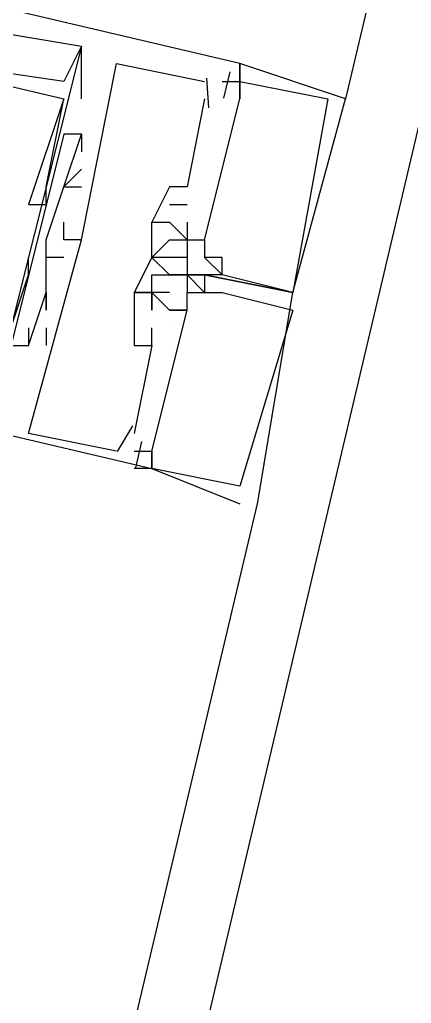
# Model space of a CAD drawing. Header units: feet. Extents: x -84 to 198, y -22 to 181.
# Drawn here: x 133.14 to 133.436, y 97.706 to 98.451 of the extents above; entities that cross this region are included whole.
import ezdxf

# ---------------------------------------------------------------- set-up
doc = ezdxf.new("R2010")
doc.units = ezdxf.units.FT
doc.layers.add('A-LINEA', color=7, linetype='CONTINUOUS')

msp = doc.modelspace()

# ---------------------------------------------------------------- linework, layer by layer
at = {"layer": 'A-LINEA'}
for p, q in [((135.1333, 105.7644), (133.3867, 98.3911)), ((133.1867, 98.3911), (133.1867, 98.4311)), ((133.1867, 98.4311), (133.1867, 98.4311)), ((133.1867, 98.4311), (133.1867, 98.4311)), ((133.1867, 98.3911), (133.1867, 98.4311)), ((133.1867, 98.4311), (133.1867, 98.4311)), ((133.1867, 98.4311), (133.1867, 98.4311)), ((133.1867, 98.3911), (133.1867, 98.4311)), ((133.1867, 98.4311), (133.1867, 98.4311)), ((133.1867, 98.4311), (133.1867, 98.4311)), ((133.2133, 98.4178), (133.2133, 98.4178)), ((133.2133, 98.4178), (133.2133, 98.4178)), ((133.2133, 98.4178), (133.2133, 98.4178)), ((133.3067, 98.4178), (133.3067, 98.4178)), ((133.3067, 98.4178), (133.3067, 98.4178)), ((133.3067, 98.4178), (133.3067, 98.4178)), ((133.3067, 98.4178), (133.3067, 98.4178)), ((133.3067, 98.4178), (133.3067, 98.4178)), ((133.3067, 98.4178), (133.3067, 98.4178)), ((133.2813, 98.4069), (133.2829, 98.3843)), ((133.2813, 98.4069), (133.2829, 98.3843)), ((133.2813, 98.4069), (133.2829, 98.3843)), ((133.299, 98.4117), (133.2943, 98.3917)), ((133.299, 98.4117), (133.2943, 98.3917)), ((133.299, 98.4117), (133.2943, 98.3917)), ((133.1733, 98.4044), (133.1733, 98.4044)), ((133.1733, 98.4044), (133.1733, 98.4044)), ((133.1733, 98.4044), (133.1733, 98.4044)), ((133.28, 98.4044), (133.28, 98.4044)), ((133.28, 98.4044), (133.28, 98.4044)), ((133.28, 98.4044), (133.28, 98.4044)), ((133.2933, 98.4044), (133.2933, 98.4044)), ((133.2933, 98.4044), (133.2933, 98.4044)), ((133.2933, 98.4044), (133.2933, 98.4044)), ((133.3067, 98.4044), (133.3067, 98.4044)), ((133.3067, 98.4044), (133.3067, 98.4044)), ((133.3067, 98.4044), (133.3067, 98.4044)), ((133.3067, 98.4044), (133.3067, 98.4044)), ((133.3067, 98.4044), (133.3067, 98.4044)), ((133.3067, 98.4044), (133.3067, 98.4044)), ((133.1733, 98.3911), (133.1733, 98.3911)), ((133.1733, 98.3911), (133.1733, 98.3911)), ((133.1733, 98.3911), (133.1733, 98.3911)), ((133.1733, 98.3911), (133.1733, 98.3911)), ((133.1733, 98.3911), (133.1733, 98.3911)), ((133.1733, 98.3911), (133.1733, 98.3911)), ((133.1867, 98.3911), (133.1867, 98.3911)), ((133.1867, 98.3911), (133.1867, 98.3911)), ((133.1867, 98.3911), (133.1867, 98.3911)), ((133.28, 98.3911), (133.2667, 98.3244)), ((133.28, 98.3911), (133.2667, 98.3244)), ((133.28, 98.3911), (133.2667, 98.3244)), ((133.28, 98.3911), (133.28, 98.3911)), ((133.28, 98.3911), (133.28, 98.3911)), ((133.28, 98.3911), (133.28, 98.3911)), ((133.2933, 98.3911), (133.2933, 98.3911)), ((133.2933, 98.3911), (133.2933, 98.3911)), ((133.2933, 98.3911), (133.2933, 98.3911)), ((133.2933, 98.3911), (133.2933, 98.3911)), ((133.2933, 98.3911), (133.2933, 98.3911)), ((133.2933, 98.3911), (133.2933, 98.3911)), ((133.3067, 98.3911), (133.3067, 98.3911)), ((133.3067, 98.3911), (133.3067, 98.3911)), ((133.3067, 98.3911), (133.3067, 98.3911)), ((133.3067, 98.3911), (133.3067, 98.3911)), ((133.3067, 98.3911), (133.3067, 98.3911)), ((133.3067, 98.3911), (133.3067, 98.3911)), ((133.3733, 98.3911), (133.3733, 98.3911)), ((133.3733, 98.3911), (133.3733, 98.3911)), ((133.3733, 98.3911), (133.3733, 98.3911)), ((133.3867, 98.3911), (133.3867, 98.3911)), ((133.3867, 98.3911), (133.3867, 98.3911)), ((133.3867, 98.3911), (133.3867, 98.3911)), ((133.1733, 98.3644), (133.1733, 98.3644)), ((133.1733, 98.3644), (133.1733, 98.3644)), ((133.1733, 98.3644), (133.1733, 98.3644)), ((133.1867, 98.3644), (133.1867, 98.3644)), ((133.1867, 98.3644), (133.1867, 98.3644)), ((133.1867, 98.3644), (133.1867, 98.3644)), ((133.1867, 98.3644), (133.1867, 98.3644)), ((133.1867, 98.3644), (133.1867, 98.3644)), ((133.1867, 98.3644), (133.1867, 98.3644)), ((133.1867, 98.3511), (133.1867, 98.3511)), ((133.1867, 98.3511), (133.1867, 98.3511)), ((133.1867, 98.3511), (133.1867, 98.3511)), ((133.1867, 98.3378), (133.1867, 98.3378)), ((133.1867, 98.3378), (133.1867, 98.3378)), ((133.1867, 98.3378), (133.1867, 98.3378)), ((133.16, 98.3244), (133.16, 98.3244)), ((133.16, 98.3244), (133.16, 98.3244)), ((133.16, 98.3244), (133.16, 98.3244)), ((133.1733, 98.3244), (133.1733, 98.3244)), ((133.1733, 98.3244), (133.1733, 98.3244)), ((133.1733, 98.3244), (133.1733, 98.3244)), ((133.1733, 98.3244), (133.1733, 98.3244)), ((133.1733, 98.3244), (133.1733, 98.3244)), ((133.1733, 98.3244), (133.1733, 98.3244)), ((133.1867, 98.3244), (133.1867, 98.3244)), ((133.1867, 98.3244), (133.1867, 98.3244)), ((133.1867, 98.3244), (133.1867, 98.3244)), ((133.2533, 98.3244), (133.2533, 98.3244)), ((133.2533, 98.3244), (133.2533, 98.3244)), ((133.2533, 98.3244), (133.2533, 98.3244)), ((133.2667, 98.3244), (133.2667, 98.3244)), ((133.2667, 98.3244), (133.2667, 98.3244)), ((133.2667, 98.3244), (133.2667, 98.3244)), ((133.1467, 98.3111), (133.1467, 98.3111)), ((133.1467, 98.3111), (133.1467, 98.3111)), ((133.1467, 98.3111), (133.1467, 98.3111)), ((133.16, 98.3111), (133.16, 98.3111)), ((133.16, 98.3111), (133.16, 98.3111)), ((133.16, 98.3111), (133.16, 98.3111)), ((133.2533, 98.3111), (133.2667, 98.3111)), ((133.2533, 98.3111), (133.2533, 98.3111)), ((133.2533, 98.3111), (133.2667, 98.3111)), ((133.2533, 98.3111), (133.2533, 98.3111)), ((133.2533, 98.3111), (133.2667, 98.3111)), ((133.2533, 98.3111), (133.2533, 98.3111)), ((133.2667, 98.3111), (133.2667, 98.3111)), ((133.2667, 98.3111), (133.2667, 98.3111)), ((133.2667, 98.3111), (133.2667, 98.3111)), ((133.1733, 98.2978), (133.1733, 98.2978)), ((133.1733, 98.2978), (133.1733, 98.2978)), ((133.1733, 98.2978), (133.1733, 98.2978)), ((133.24, 98.2978), (133.24, 98.2978)), ((133.24, 98.2978), (133.24, 98.2978)), ((133.24, 98.2978), (133.24, 98.2978)), ((133.24, 98.2978), (133.24, 98.2978)), ((133.24, 98.2978), (133.24, 98.2978)), ((133.24, 98.2978), (133.24, 98.2978)), ((133.2533, 98.2978), (133.2533, 98.2978)), ((133.2533, 98.2978), (133.2533, 98.2978)), ((133.2533, 98.2978), (133.2533, 98.2978)), ((133.2533, 98.2978), (133.2533, 98.2978)), ((133.2533, 98.2978), (133.2533, 98.2978)), ((133.2533, 98.2978), (133.2533, 98.2978)), ((133.2667, 98.2978), (133.2667, 98.2978)), ((133.2667, 98.2978), (133.2667, 98.2978)), ((133.2667, 98.2978), (133.2667, 98.2978)), ((133.16, 98.2844), (133.16, 98.2844)), ((133.16, 98.2844), (133.16, 98.2844)), ((133.16, 98.2844), (133.16, 98.2844)), ((133.16, 98.2844), (133.16, 98.2844)), ((133.16, 98.2844), (133.16, 98.2844)), ((133.16, 98.2844), (133.16, 98.2844)), ((133.1733, 98.2844), (133.1733, 98.2844)), ((133.1733, 98.2844), (133.1733, 98.2844)), ((133.1733, 98.2844), (133.1733, 98.2844)), ((133.1733, 98.2844), (133.1733, 98.2844)), ((133.1733, 98.2844), (133.1733, 98.2844)), ((133.1733, 98.2844), (133.1733, 98.2844)), ((133.1867, 98.2844), (133.1867, 98.2844)), ((133.1867, 98.2844), (133.1867, 98.2844)), ((133.1867, 98.2844), (133.1867, 98.2844)), ((133.1867, 98.2844), (133.1867, 98.2844)), ((133.1867, 98.2844), (133.1867, 98.2844)), ((133.1867, 98.2844), (133.1867, 98.2844)), ((133.2533, 98.2844), (133.2533, 98.2844)), ((133.2533, 98.2844), (133.2533, 98.2844)), ((133.2533, 98.2844), (133.2533, 98.2844)), ((133.2667, 98.2844), (133.2667, 98.2844)), ((133.2667, 98.2844), (133.2667, 98.2844)), ((133.2667, 98.2844), (133.2667, 98.2844)), ((133.2667, 98.2844), (133.2667, 98.2844)), ((133.2667, 98.2844), (133.2667, 98.2844)), ((133.2667, 98.2844), (133.2667, 98.2844)), ((133.2667, 98.2844), (133.2667, 98.2844)), ((133.2667, 98.2844), (133.2667, 98.2844)), ((133.2667, 98.2844), (133.2667, 98.2844)), ((133.28, 98.2844), (133.28, 98.2844)), ((133.28, 98.2844), (133.28, 98.2844)), ((133.28, 98.2844), (133.28, 98.2844)), ((133.28, 98.2844), (133.28, 98.2844)), ((133.28, 98.2844), (133.28, 98.2844)), ((133.28, 98.2844), (133.28, 98.2844)), ((133.1467, 98.2711), (133.1467, 98.2711)), ((133.1467, 98.2711), (133.1467, 98.2711)), ((133.1467, 98.2711), (133.1467, 98.2711)), ((133.1467, 98.2711), (133.1467, 98.2711)), ((133.1467, 98.2711), (133.1467, 98.2711)), ((133.1467, 98.2711), (133.1467, 98.2711)), ((133.1733, 98.2711), (133.16, 98.2711)), ((133.16, 98.2711), (133.16, 98.2711)), ((133.1733, 98.2711), (133.16, 98.2711)), ((133.16, 98.2711), (133.16, 98.2711)), ((133.1733, 98.2711), (133.16, 98.2711)), ((133.16, 98.2711), (133.16, 98.2711)), ((133.1733, 98.2711), (133.1733, 98.2711)), ((133.1733, 98.2711), (133.1733, 98.2711)), ((133.1733, 98.2711), (133.1733, 98.2711)), ((133.24, 98.2711), (133.24, 98.2711)), ((133.24, 98.2711), (133.24, 98.2711)), ((133.24, 98.2711), (133.24, 98.2711)), ((133.24, 98.2711), (133.24, 98.2711)), ((133.24, 98.2711), (133.24, 98.2711)), ((133.24, 98.2711), (133.24, 98.2711)), ((133.24, 98.2711), (133.24, 98.2711)), ((133.24, 98.2711), (133.24, 98.2711)), ((133.24, 98.2711), (133.24, 98.2711)), ((133.24, 98.2711), (133.24, 98.2711)), ((133.24, 98.2711), (133.24, 98.2711)), ((133.24, 98.2711), (133.24, 98.2711)), ((133.2533, 98.2711), (133.2533, 98.2711)), ((133.2533, 98.2711), (133.2533, 98.2711)), ((133.2533, 98.2711), (133.2533, 98.2711)), ((133.2667, 98.2711), (133.2667, 98.2578)), ((133.2667, 98.2711), (133.2667, 98.2711)), ((133.2667, 98.2711), (133.2667, 98.2711)), ((133.2667, 98.2711), (133.2667, 98.2578)), ((133.2667, 98.2711), (133.2667, 98.2711)), ((133.2667, 98.2711), (133.2667, 98.2711)), ((133.2667, 98.2711), (133.2667, 98.2578)), ((133.2667, 98.2711), (133.2667, 98.2711)), ((133.2667, 98.2711), (133.2667, 98.2711)), ((133.28, 98.2711), (133.28, 98.2711)), ((133.28, 98.2711), (133.28, 98.2711)), ((133.28, 98.2711), (133.28, 98.2711)), ((133.28, 98.2711), (133.28, 98.2711)), ((133.28, 98.2711), (133.28, 98.2711)), ((133.28, 98.2711), (133.28, 98.2711)), ((133.2933, 98.2711), (133.2933, 98.2711)), ((133.2933, 98.2711), (133.2933, 98.2711)), ((133.2933, 98.2711), (133.2933, 98.2711)), ((133.1467, 98.2578), (133.1467, 98.2578)), ((133.1467, 98.2578), (133.1467, 98.2578)), ((133.1467, 98.2578), (133.1467, 98.2578)), ((133.1467, 98.2578), (133.1467, 98.2578)), ((133.1467, 98.2578), (133.1467, 98.2578)), ((133.1467, 98.2578), (133.1467, 98.2578)), ((133.24, 98.2578), (133.24, 98.2578)), ((133.24, 98.2578), (133.24, 98.2578)), ((133.24, 98.2578), (133.24, 98.2578)), ((133.24, 98.2578), (133.24, 98.2578)), ((133.24, 98.2578), (133.24, 98.2578)), ((133.24, 98.2578), (133.24, 98.2578)), ((133.2533, 98.2578), (133.2533, 98.2578)), ((133.2533, 98.2578), (133.2533, 98.2578)), ((133.2533, 98.2578), (133.2533, 98.2578)), ((133.2533, 98.2578), (133.2533, 98.2578)), ((133.2533, 98.2578), (133.2533, 98.2578)), ((133.2533, 98.2578), (133.2533, 98.2578)), ((133.2533, 98.2578), (133.2533, 98.2578)), ((133.2533, 98.2578), (133.2533, 98.2578)), ((133.2533, 98.2578), (133.2533, 98.2578)), ((133.2667, 98.2578), (133.2667, 98.2578)), ((133.2667, 98.2578), (133.2667, 98.2578)), ((133.2667, 98.2578), (133.2667, 98.2578)), ((133.2667, 98.2578), (133.2667, 98.2578)), ((133.2667, 98.2578), (133.2667, 98.2578)), ((133.2667, 98.2578), (133.2667, 98.2578)), ((133.2667, 98.2578), (133.2667, 98.2578)), ((133.2667, 98.2578), (133.2667, 98.2578)), ((133.2667, 98.2578), (133.2667, 98.2578)), ((133.2667, 98.2578), (133.2667, 98.2578)), ((133.2667, 98.2578), (133.2667, 98.2578)), ((133.2667, 98.2578), (133.2667, 98.2578)), ((133.2667, 98.2578), (133.2667, 98.2578)), ((133.2667, 98.2578), (133.2667, 98.2578)), ((133.2667, 98.2578), (133.2667, 98.2578)), ((133.2667, 98.2578), (133.2667, 98.2578)), ((133.2667, 98.2578), (133.2667, 98.2578)), ((133.2667, 98.2578), (133.2667, 98.2578)), ((133.2667, 98.2578), (133.2667, 98.2578)), ((133.2667, 98.2578), (133.2667, 98.2578)), ((133.2667, 98.2578), (133.2667, 98.2578)), ((133.2667, 98.2578), (133.2667, 98.2578)), ((133.2667, 98.2578), (133.2667, 98.2578)), ((133.2667, 98.2578), (133.2667, 98.2578)), ((133.28, 98.2578), (133.28, 98.2578)), ((133.28, 98.2578), (133.28, 98.2578)), ((133.28, 98.2578), (133.28, 98.2578)), ((133.28, 98.2578), (133.28, 98.2578)), ((133.28, 98.2578), (133.28, 98.2578)), ((133.28, 98.2578), (133.28, 98.2578)), ((133.28, 98.2578), (133.28, 98.2578)), ((133.28, 98.2578), (133.28, 98.2578)), ((133.28, 98.2578), (133.28, 98.2578)), ((133.28, 98.2578), (133.28, 98.2578)), ((133.28, 98.2578), (133.28, 98.2578)), ((133.28, 98.2578), (133.28, 98.2578)), ((133.28, 98.2578), (133.28, 98.2578)), ((133.28, 98.2578), (133.28, 98.2578)), ((133.28, 98.2578), (133.28, 98.2578)), ((133.28, 98.2578), (133.28, 98.2578)), ((133.28, 98.2578), (133.28, 98.2578)), ((133.28, 98.2578), (133.28, 98.2578)), ((133.2933, 98.2578), (133.2933, 98.2578)), ((133.2933, 98.2578), (133.2933, 98.2578)), ((133.2933, 98.2578), (133.2933, 98.2578)), ((133.2933, 98.2578), (133.2933, 98.2578)), ((133.2933, 98.2578), (133.2933, 98.2578)), ((133.2933, 98.2578), (133.2933, 98.2578)), ((133.36, 98.2578), (133.36, 98.2578)), ((133.36, 98.2578), (133.36, 98.2578)), ((133.16, 98.2444), (133.16, 98.2444)), ((133.16, 98.2444), (133.16, 98.2444)), ((133.16, 98.2444), (133.16, 98.2444)), ((133.16, 98.2444), (133.16, 98.2444)), ((133.16, 98.2444), (133.16, 98.2444)), ((133.16, 98.2444), (133.16, 98.2444)), ((133.2267, 98.2444), (133.2267, 98.2444)), ((133.2267, 98.2444), (133.2267, 98.2444)), ((133.2267, 98.2444), (133.2267, 98.2444)), ((133.2267, 98.2444), (133.2267, 98.2444)), ((133.2267, 98.2444), (133.2267, 98.2444)), ((133.2267, 98.2444), (133.2267, 98.2444)), ((133.2267, 98.2444), (133.2267, 98.2444)), ((133.2267, 98.2444), (133.2267, 98.2444)), ((133.2267, 98.2444), (133.2267, 98.2444)), ((133.24, 98.2444), (133.24, 98.2444)), ((133.24, 98.2444), (133.24, 98.2444)), ((133.24, 98.2444), (133.24, 98.2444)), ((133.24, 98.2444), (133.24, 98.2444)), ((133.24, 98.2444), (133.24, 98.2444)), ((133.24, 98.2444), (133.24, 98.2444)), ((133.24, 98.2444), (133.24, 98.2444)), ((133.24, 98.2444), (133.24, 98.2444)), ((133.24, 98.2444), (133.24, 98.2444)), ((133.24, 98.2444), (133.24, 98.2444)), ((133.24, 98.2444), (133.24, 98.2444)), ((133.24, 98.2444), (133.24, 98.2444)), ((133.24, 98.2444), (133.24, 98.2444)), ((133.24, 98.2444), (133.24, 98.2444)), ((133.24, 98.2444), (133.24, 98.2444)), ((133.24, 98.2444), (133.24, 98.2444)), ((133.24, 98.2444), (133.24, 98.2444)), ((133.24, 98.2444), (133.24, 98.2444)), ((133.24, 98.2444), (133.24, 98.2444)), ((133.24, 98.2444), (133.24, 98.2444)), ((133.24, 98.2444), (133.24, 98.2444)), ((133.2533, 98.2444), (133.2533, 98.2444)), ((133.2533, 98.2444), (133.2533, 98.2444)), ((133.2533, 98.2444), (133.2533, 98.2444)), ((133.2533, 98.2444), (133.2533, 98.2444)), ((133.2533, 98.2444), (133.2533, 98.2444)), ((133.2533, 98.2444), (133.2533, 98.2444)), ((133.2667, 98.2444), (133.2667, 98.2444)), ((133.2667, 98.2444), (133.2667, 98.2444)), ((133.2667, 98.2444), (133.2667, 98.2444)), ((133.2667, 98.2444), (133.2667, 98.2444)), ((133.2667, 98.2444), (133.2667, 98.2444)), ((133.2667, 98.2444), (133.2667, 98.2444)), ((133.28, 98.2444), (133.28, 98.2444)), ((133.28, 98.2444), (133.28, 98.2444)), ((133.28, 98.2444), (133.28, 98.2444)), ((133.28, 98.2444), (133.28, 98.2444)), ((133.28, 98.2444), (133.28, 98.2444)), ((133.28, 98.2444), (133.28, 98.2444)), ((133.2933, 98.2444), (133.2933, 98.2444)), ((133.2933, 98.2444), (133.2933, 98.2444)), ((133.2933, 98.2444), (133.2933, 98.2444)), ((133.2933, 98.2444), (133.2933, 98.2444)), ((133.2933, 98.2444), (133.2933, 98.2444)), ((133.2933, 98.2444), (133.2933, 98.2444)), ((133.3467, 98.2444), (133.3467, 98.2444)), ((133.3467, 98.2444), (133.3467, 98.2444)), ((133.3467, 98.2444), (133.3467, 98.2444)), ((133.3467, 98.2444), (133.3467, 98.2444)), ((133.3467, 98.2444), (133.3467, 98.2444)), ((133.3467, 98.2444), (133.3467, 98.2444)), ((133.3467, 98.2444), (133.3467, 98.2444)), ((133.3467, 98.2444), (133.3467, 98.2444)), ((133.3467, 98.2444), (133.3467, 98.2444)), ((133.3467, 98.2444), (133.3467, 98.2444)), ((133.3467, 98.2444), (133.3467, 98.2444)), ((133.3467, 98.2444), (133.3467, 98.2444)), ((133.16, 98.2311), (133.16, 98.2311)), ((133.16, 98.2311), (133.16, 98.2311)), ((133.16, 98.2311), (133.16, 98.2311)), ((133.24, 98.2311), (133.24, 98.2311)), ((133.24, 98.2311), (133.24, 98.2311)), ((133.24, 98.2311), (133.24, 98.2311)), ((133.24, 98.2311), (133.24, 98.2311)), ((133.24, 98.2311), (133.24, 98.2311)), ((133.24, 98.2311), (133.24, 98.2311)), ((133.24, 98.2311), (133.24, 98.2311)), ((133.24, 98.2311), (133.24, 98.2311)), ((133.24, 98.2311), (133.24, 98.2311)), ((133.2533, 98.2311), (133.2533, 98.2311)), ((133.2533, 98.2311), (133.2533, 98.2311)), ((133.2533, 98.2311), (133.2533, 98.2311)), ((133.2533, 98.2311), (133.2533, 98.2311)), ((133.2533, 98.2311), (133.2533, 98.2311)), ((133.2533, 98.2311), (133.2533, 98.2311)), ((133.2533, 98.2311), (133.2533, 98.2311)), ((133.2533, 98.2311), (133.2533, 98.2311)), ((133.2533, 98.2311), (133.2533, 98.2311)), ((133.2667, 98.2311), (133.2667, 98.2311)), ((133.2667, 98.2311), (133.2667, 98.2311)), ((133.2667, 98.2311), (133.2667, 98.2311)), ((133.2667, 98.2311), (133.2667, 98.2311)), ((133.2667, 98.2311), (133.2667, 98.2311)), ((133.2667, 98.2311), (133.2667, 98.2311)), ((133.2667, 98.2311), (133.2667, 98.2311)), ((133.2667, 98.2311), (133.2667, 98.2311)), ((133.2667, 98.2311), (133.2667, 98.2311)), ((133.3467, 98.2311), (133.3467, 98.2311)), ((133.3467, 98.2311), (133.3467, 98.2311)), ((133.3467, 98.2311), (133.3467, 98.2311)), ((133.3467, 98.2311), (133.3467, 98.2311)), ((133.3467, 98.2311), (133.3467, 98.2311)), ((133.3467, 98.2311), (133.3467, 98.2311)), ((133.3467, 98.2311), (133.3467, 98.2311)), ((133.3467, 98.2311), (133.3467, 98.2311)), ((133.1467, 98.2178), (133.1467, 98.2178)), ((133.1467, 98.2178), (133.1467, 98.2178)), ((133.1467, 98.2178), (133.1467, 98.2178)), ((133.16, 98.2178), (133.16, 98.2044)), ((133.16, 98.2178), (133.16, 98.2178)), ((133.16, 98.2178), (133.16, 98.2044)), ((133.16, 98.2178), (133.16, 98.2178)), ((133.16, 98.2178), (133.16, 98.2044)), ((133.16, 98.2178), (133.16, 98.2178)), ((133.2267, 98.2178), (133.2267, 98.2178)), ((133.2267, 98.2178), (133.2267, 98.2178)), ((133.2267, 98.2178), (133.2267, 98.2178)), ((133.2267, 98.2178), (133.2267, 98.2178)), ((133.2267, 98.2178), (133.2267, 98.2178)), ((133.2267, 98.2178), (133.2267, 98.2178)), ((133.24, 98.2044), (133.24, 98.2178)), ((133.24, 98.2178), (133.24, 98.2178)), ((133.24, 98.2178), (133.24, 98.2178)), ((133.24, 98.2178), (133.24, 98.2178)), ((133.24, 98.2044), (133.24, 98.2178)), ((133.24, 98.2178), (133.24, 98.2178)), ((133.24, 98.2178), (133.24, 98.2178)), ((133.24, 98.2178), (133.24, 98.2178)), ((133.24, 98.2044), (133.24, 98.2178)), ((133.24, 98.2178), (133.24, 98.2178)), ((133.24, 98.2178), (133.24, 98.2178)), ((133.24, 98.2178), (133.24, 98.2178)), ((133.2533, 98.2178), (133.2533, 98.2178)), ((133.2533, 98.2178), (133.2533, 98.2178)), ((133.2533, 98.2178), (133.2533, 98.2178)), ((133.2533, 98.2178), (133.2533, 98.2178)), ((133.2533, 98.2178), (133.2533, 98.2178)), ((133.2533, 98.2178), (133.2533, 98.2178)), ((133.1467, 98.2044), (133.1467, 98.2044)), ((133.1467, 98.2044), (133.1467, 98.2044)), ((133.1467, 98.2044), (133.1467, 98.2044)), ((133.1467, 98.2044), (133.1467, 98.2044)), ((133.1467, 98.2044), (133.1467, 98.2044)), ((133.1467, 98.2044), (133.1467, 98.2044)), ((133.16, 98.2044), (133.16, 98.2044)), ((133.16, 98.2044), (133.16, 98.2044)), ((133.16, 98.2044), (133.16, 98.2044)), ((133.2267, 98.2044), (133.2267, 98.2044)), ((133.2267, 98.2044), (133.2267, 98.2044)), ((133.2267, 98.2044), (133.2267, 98.2044)), ((133.24, 98.2044), (133.24, 98.2044)), ((133.24, 98.2044), (133.24, 98.2044)), ((133.24, 98.2044), (133.24, 98.2044)), ((133.24, 98.2044), (133.24, 98.2044)), ((133.24, 98.2044), (133.24, 98.2044)), ((133.24, 98.2044), (133.24, 98.2044)), ((133.2533, 98.2044), (133.2533, 98.2044)), ((133.2533, 98.2044), (133.2533, 98.2044)), ((133.2533, 98.2044), (133.2533, 98.2044)), ((133.2533, 98.2044), (133.2533, 98.2044)), ((133.2533, 98.2044), (133.2533, 98.2044)), ((133.2533, 98.2044), (133.2533, 98.2044)), ((133.1467, 98.1378), (133.1467, 98.1378)), ((133.1467, 98.1378), (133.1467, 98.1378)), ((133.1467, 98.1378), (133.1467, 98.1378)), ((133.2255, 98.1435), (133.2139, 98.124)), ((133.2255, 98.1435), (133.2139, 98.124)), ((133.2255, 98.1435), (133.2139, 98.124)), ((133.2267, 98.1378), (133.2267, 98.1378)), ((133.2267, 98.1378), (133.2267, 98.1378)), ((133.2267, 98.1378), (133.2267, 98.1378)), ((133.2323, 98.1317), (133.2276, 98.1117)), ((133.2323, 98.1317), (133.2276, 98.1117)), ((133.2323, 98.1317), (133.2276, 98.1117)), ((133.2133, 98.1244), (133.2133, 98.1244)), ((133.2133, 98.1244), (133.2133, 98.1244)), ((133.2133, 98.1244), (133.2133, 98.1244)), ((133.2267, 98.1244), (133.2267, 98.1244)), ((133.2267, 98.1244), (133.2267, 98.1244)), ((133.2267, 98.1244), (133.2267, 98.1244)), ((133.24, 98.1244), (133.24, 98.1244)), ((133.24, 98.1244), (133.24, 98.1244)), ((133.24, 98.1244), (133.24, 98.1244)), ((133.24, 98.1244), (133.24, 98.1244)), ((133.24, 98.1244), (133.24, 98.1244)), ((133.24, 98.1244), (133.24, 98.1244)), ((133.24, 98.1244), (133.24, 98.1244)), ((133.24, 98.1244), (133.24, 98.1244)), ((133.24, 98.1244), (133.24, 98.1244)), ((133.2267, 98.1111), (133.2267, 98.1111)), ((133.2267, 98.1111), (133.2267, 98.1111)), ((133.2267, 98.1111), (133.2267, 98.1111)), ((133.24, 98.1111), (133.24, 98.1111)), ((133.24, 98.1111), (133.24, 98.1111)), ((133.24, 98.1111), (133.24, 98.1111)), ((133.24, 98.1111), (133.24, 98.1111)), ((133.24, 98.1111), (133.24, 98.1111)), ((133.24, 98.1111), (133.24, 98.1111)), ((133.24, 98.1111), (133.24, 98.1111)), ((133.24, 98.1111), (133.24, 98.1111)), ((133.24, 98.1111), (133.24, 98.1111)), ((133.24, 98.1111), (133.24, 98.1111)), ((133.24, 98.1111), (133.24, 98.1111)), ((133.24, 98.1111), (133.24, 98.1111)), ((133.24, 98.1111), (133.24, 98.1111)), ((133.24, 98.1111), (133.24, 98.1111)), ((133.24, 98.1111), (133.24, 98.1111)), ((133.3067, 98.0978), (133.3067, 98.0978)), ((133.3067, 98.0978), (133.3067, 98.0978)), ((133.3067, 98.0978), (133.3067, 98.0978)), ((133.3067, 98.0978), (133.3067, 98.0978)), ((133.3067, 98.0978), (133.3067, 98.0978)), ((133.3067, 98.0978), (133.3067, 98.0978)), ((131.5733, 90.7111), (133.32, 98.0844)), ((133.3067, 98.0844), (133.3067, 98.0844)), ((133.3067, 98.0844), (133.3067, 98.0844)), ((133.3067, 98.0844), (133.3067, 98.0844)), ((133.3067, 98.0844), (133.3067, 98.0844)), ((133.3067, 98.0844), (133.3067, 98.0844)), ((133.3067, 98.0844), (133.3067, 98.0844)), ((133.32, 98.0844), (133.32, 98.0844)), ((133.32, 98.0844), (133.32, 98.0844)), ((133.32, 98.0844), (133.32, 98.0844)), ((133.32, 98.0844), (133.32, 98.0844)), ((133.32, 98.0844), (133.32, 98.0844)), ((133.32, 98.0844), (133.32, 98.0844))]:
    msp.add_line(p, q, dxfattribs=at)
for points in [[(124.5867, 91.1511), (131.36, 89.5511), (135.2667, 106.0978)], [(133.2933, 98.4044), (133.3067, 98.4044), (133.3067, 98.4178), (132.6267, 98.5778), (132.5867, 98.4178)], [(133.2933, 98.4044), (133.3067, 98.4044), (133.3067, 98.4178), (132.6267, 98.5778), (132.5867, 98.4178)], [(133.2933, 98.4044), (133.3067, 98.4044), (133.3067, 98.4178), (132.6267, 98.5778), (132.5867, 98.4178)], [(132.6533, 98.4311), (132.6667, 98.5111), (133.1733, 98.3911), (133.1467, 98.3111), (133.1467, 98.3111), (133.16, 98.3111), (133.16, 98.3244), (133.1733, 98.3911)], [(132.6533, 98.4311), (132.6667, 98.5111), (133.1733, 98.3911), (133.1467, 98.3111), (133.1467, 98.3111), (133.16, 98.3111), (133.16, 98.3244), (133.1733, 98.3911)], [(132.6533, 98.4311), (132.6667, 98.5111), (133.1733, 98.3911), (133.1467, 98.3111), (133.1467, 98.3111), (133.16, 98.3111), (133.16, 98.3244), (133.1733, 98.3911)], [(133.0933, 98.4444), (133.0933, 98.4311), (133.08, 98.4311), (133.0933, 98.4178), (133.1067, 98.4444), (133.1867, 98.4311), (133.1333, 98.2178), (133.1333, 98.2044), (133.1467, 98.2044)], [(133.0933, 98.4444), (133.0933, 98.4311), (133.08, 98.4311), (133.0933, 98.4178), (133.1067, 98.4444), (133.1867, 98.4311), (133.1333, 98.2178), (133.1333, 98.2044), (133.1467, 98.2044)], [(133.0933, 98.4444), (133.0933, 98.4311), (133.08, 98.4311), (133.0933, 98.4178), (133.1067, 98.4444), (133.1867, 98.4311), (133.1333, 98.2178), (133.1333, 98.2044), (133.1467, 98.2044)], [(133.1867, 98.4311), (133.1733, 98.4044), (133.08, 98.4178)], [(133.1867, 98.4311), (133.1733, 98.4044), (133.08, 98.4178)], [(133.1867, 98.4311), (133.1733, 98.4044), (133.08, 98.4178)], [(132.5867, 98.4178), (132.56, 98.2711), (133.24, 98.1111), (133.2267, 98.1111)], [(132.5867, 98.4178), (132.56, 98.2711), (133.24, 98.1111), (133.2267, 98.1111)], [(132.5867, 98.4178), (132.56, 98.2711), (133.24, 98.1111), (133.2267, 98.1111)], [(133.1867, 98.2844), (133.2133, 98.4178), (133.28, 98.4044)], [(133.1867, 98.2844), (133.2133, 98.4178), (133.28, 98.4044)], [(133.1867, 98.2844), (133.2133, 98.4178), (133.28, 98.4044)], [(133.2933, 98.2711), (133.28, 98.2711), (133.2933, 98.2578), (133.28, 98.2578), (133.3467, 98.2444), (133.3867, 98.3911), (133.3867, 98.3911), (133.3067, 98.4178), (133.3067, 98.3911), (133.3067, 98.4044), (133.3733, 98.3911), (133.3733, 98.3911), (133.3467, 98.2444), (133.3467, 98.2444), (133.2933, 98.2578), (133.2933, 98.2578), (133.2933, 98.2711), (133.2933, 98.2711)], [(133.2933, 98.2711), (133.28, 98.2711), (133.2933, 98.2578), (133.28, 98.2578), (133.3467, 98.2444), (133.3867, 98.3911), (133.3867, 98.3911), (133.3067, 98.4178), (133.3067, 98.3911), (133.3067, 98.4044), (133.3733, 98.3911), (133.3733, 98.3911), (133.3467, 98.2444), (133.3467, 98.2444), (133.2933, 98.2578), (133.2933, 98.2578), (133.2933, 98.2711), (133.2933, 98.2711)], [(133.2933, 98.2711), (133.28, 98.2711), (133.2933, 98.2578), (133.28, 98.2578), (133.3467, 98.2444), (133.3867, 98.3911), (133.3867, 98.3911), (133.3067, 98.4178), (133.3067, 98.3911), (133.3067, 98.4044), (133.3733, 98.3911), (133.3733, 98.3911), (133.3467, 98.2444), (133.3467, 98.2444), (133.2933, 98.2578), (133.2933, 98.2578), (133.2933, 98.2711), (133.2933, 98.2711)], [(133.2667, 98.2978), (133.2667, 98.2844), (133.28, 98.2844), (133.3067, 98.3911)], [(133.2667, 98.2978), (133.2667, 98.2844), (133.28, 98.2844), (133.3067, 98.3911)], [(133.2667, 98.2978), (133.2667, 98.2844), (133.28, 98.2844), (133.3067, 98.3911)], [(133.1867, 98.3644), (133.1733, 98.3644), (133.12, 98.1511)], [(133.1867, 98.3644), (133.1733, 98.3644), (133.12, 98.1511)], [(133.1867, 98.3644), (133.1733, 98.3644), (133.12, 98.1511)], [(133.1867, 98.3378), (133.1733, 98.3244), (133.1867, 98.3644), (133.1867, 98.3511)], [(133.1867, 98.3378), (133.1733, 98.3244), (133.1867, 98.3644), (133.1867, 98.3511)], [(133.1867, 98.3378), (133.1733, 98.3244), (133.1867, 98.3644), (133.1867, 98.3511)], [(133.16, 98.2844), (133.1733, 98.3244), (133.1867, 98.3244)], [(133.16, 98.2844), (133.1733, 98.3244), (133.1867, 98.3244)], [(133.16, 98.2844), (133.1733, 98.3244), (133.1867, 98.3244)], [(133.2667, 98.3244), (133.2533, 98.3244), (133.24, 98.2978), (133.2533, 98.2978)], [(133.2667, 98.3244), (133.2533, 98.3244), (133.24, 98.2978), (133.2533, 98.2978)], [(133.2667, 98.3244), (133.2533, 98.3244), (133.24, 98.2978), (133.2533, 98.2978)], [(133.1733, 98.2844), (133.1733, 98.2844), (133.1733, 98.2978)], [(133.1733, 98.2844), (133.1733, 98.2844), (133.1733, 98.2978)], [(133.1733, 98.2844), (133.1733, 98.2844), (133.1733, 98.2978)], [(133.28, 98.2578), (133.28, 98.2578), (133.2667, 98.2578), (133.2533, 98.2578), (133.24, 98.2711), (133.24, 98.2978), (133.2533, 98.2978), (133.2533, 98.2978), (133.2533, 98.2978), (133.2533, 98.2978), (133.2667, 98.2844), (133.2667, 98.2844), (133.28, 98.2844), (133.28, 98.2711), (133.28, 98.2711)], [(133.28, 98.2578), (133.28, 98.2578), (133.2667, 98.2578), (133.2533, 98.2578), (133.24, 98.2711), (133.24, 98.2978), (133.2533, 98.2978), (133.2533, 98.2978), (133.2533, 98.2978), (133.2533, 98.2978), (133.2667, 98.2844), (133.2667, 98.2844), (133.28, 98.2844), (133.28, 98.2711), (133.28, 98.2711)], [(133.28, 98.2578), (133.28, 98.2578), (133.2667, 98.2578), (133.2533, 98.2578), (133.24, 98.2711), (133.24, 98.2978), (133.2533, 98.2978), (133.2533, 98.2978), (133.2533, 98.2978), (133.2533, 98.2978), (133.2667, 98.2844), (133.2667, 98.2844), (133.28, 98.2844), (133.28, 98.2711), (133.28, 98.2711)], [(133.1467, 98.2178), (133.1467, 98.2044), (133.16, 98.2444), (133.16, 98.2311), (133.16, 98.2444), (133.16, 98.2844)], [(133.1467, 98.2178), (133.1467, 98.2044), (133.16, 98.2444), (133.16, 98.2311), (133.16, 98.2444), (133.16, 98.2844)], [(133.1467, 98.2178), (133.1467, 98.2044), (133.16, 98.2444), (133.16, 98.2311), (133.16, 98.2444), (133.16, 98.2844)], [(133.2133, 98.1244), (133.1467, 98.1378), (133.1867, 98.2844), (133.1733, 98.2844), (133.1733, 98.2844)], [(133.2133, 98.1244), (133.1467, 98.1378), (133.1867, 98.2844), (133.1733, 98.2844), (133.1733, 98.2844)], [(133.2133, 98.1244), (133.1467, 98.1378), (133.1867, 98.2844), (133.1733, 98.2844), (133.1733, 98.2844)], [(133.2667, 98.2844), (133.2667, 98.2711), (133.24, 98.2711)], [(133.24, 98.2711), (133.2533, 98.2844), (133.2667, 98.2844)], [(133.2667, 98.2844), (133.2667, 98.2711), (133.24, 98.2711)], [(133.24, 98.2711), (133.2533, 98.2844), (133.2667, 98.2844)], [(133.2667, 98.2844), (133.2667, 98.2711), (133.24, 98.2711)], [(133.24, 98.2711), (133.2533, 98.2844), (133.2667, 98.2844)], [(133.12, 98.1778), (133.12, 98.1511), (133.1333, 98.1778), (133.12, 98.1778), (133.1467, 98.2578), (133.1467, 98.2711), (133.1467, 98.2711)], [(133.12, 98.1778), (133.12, 98.1511), (133.1333, 98.1778), (133.12, 98.1778), (133.1467, 98.2578), (133.1467, 98.2711), (133.1467, 98.2711)], [(133.12, 98.1778), (133.12, 98.1511), (133.1333, 98.1778), (133.12, 98.1778), (133.1467, 98.2578), (133.1467, 98.2711), (133.1467, 98.2711)], [(133.12, 98.1778), (133.12, 98.1511), (133.1333, 98.1778), (133.12, 98.1778), (133.1467, 98.2578), (133.1467, 98.2711), (133.1467, 98.2711)], [(133.12, 98.1778), (133.12, 98.1511), (133.1333, 98.1778), (133.12, 98.1778), (133.1467, 98.2578), (133.1467, 98.2711), (133.1467, 98.2711)], [(133.12, 98.1778), (133.12, 98.1511), (133.1333, 98.1778), (133.12, 98.1778), (133.1467, 98.2578), (133.1467, 98.2711), (133.1467, 98.2711)], [(133.28, 98.2578), (133.2533, 98.2578), (133.24, 98.2711), (133.2267, 98.2444), (133.24, 98.2444), (133.24, 98.2444), (133.24, 98.2311), (133.24, 98.2311), (133.24, 98.2311)], [(133.28, 98.2578), (133.2533, 98.2578), (133.24, 98.2711), (133.2267, 98.2444), (133.24, 98.2444), (133.24, 98.2444), (133.24, 98.2311), (133.24, 98.2311), (133.24, 98.2311)], [(133.28, 98.2578), (133.2533, 98.2578), (133.24, 98.2711), (133.2267, 98.2444), (133.24, 98.2444), (133.24, 98.2444), (133.24, 98.2311), (133.24, 98.2311), (133.24, 98.2311)], [(133.28, 98.2578), (133.2533, 98.2578), (133.24, 98.2711), (133.2267, 98.2444), (133.24, 98.2444), (133.24, 98.2444), (133.24, 98.2311), (133.24, 98.2311), (133.24, 98.2311)], [(133.28, 98.2578), (133.2533, 98.2578), (133.24, 98.2711), (133.2267, 98.2444), (133.24, 98.2444), (133.24, 98.2444), (133.24, 98.2311), (133.24, 98.2311), (133.24, 98.2311)], [(133.28, 98.2578), (133.2533, 98.2578), (133.24, 98.2711), (133.2267, 98.2444), (133.24, 98.2444), (133.24, 98.2444), (133.24, 98.2311), (133.24, 98.2311), (133.24, 98.2311)], [(133.2533, 98.2444), (133.24, 98.2444), (133.24, 98.2578), (133.2667, 98.2578), (133.2667, 98.2444), (133.2667, 98.2444), (133.2933, 98.2444), (133.2933, 98.2444), (133.2933, 98.2444), (133.2933, 98.2444), (133.3467, 98.2311), (133.3467, 98.2311), (133.3067, 98.0978), (133.3067, 98.0978), (133.24, 98.1111), (133.24, 98.1244), (133.24, 98.1111), (133.3067, 98.0844), (133.3067, 98.0844)], [(133.2533, 98.2444), (133.24, 98.2444), (133.24, 98.2578), (133.2667, 98.2578), (133.2667, 98.2444), (133.2667, 98.2444), (133.2933, 98.2444), (133.2933, 98.2444), (133.2933, 98.2444), (133.2933, 98.2444), (133.3467, 98.2311), (133.3467, 98.2311), (133.3067, 98.0978), (133.3067, 98.0978), (133.24, 98.1111), (133.24, 98.1244), (133.24, 98.1111), (133.3067, 98.0844), (133.3067, 98.0844)], [(133.2533, 98.2444), (133.24, 98.2444), (133.24, 98.2578), (133.2667, 98.2578), (133.2667, 98.2444), (133.2667, 98.2444), (133.2933, 98.2444), (133.2933, 98.2444), (133.2933, 98.2444), (133.2933, 98.2444), (133.3467, 98.2311), (133.3467, 98.2311), (133.3067, 98.0978), (133.3067, 98.0978), (133.24, 98.1111), (133.24, 98.1244), (133.24, 98.1111), (133.3067, 98.0844), (133.3067, 98.0844)], [(133.2533, 98.2444), (133.24, 98.2444), (133.24, 98.2578), (133.2667, 98.2578), (133.2667, 98.2444), (133.2667, 98.2444), (133.2933, 98.2444), (133.2933, 98.2444), (133.2933, 98.2444), (133.2933, 98.2444), (133.3467, 98.2311), (133.3467, 98.2311), (133.3067, 98.0978), (133.3067, 98.0978), (133.24, 98.1111), (133.24, 98.1244), (133.24, 98.1111), (133.3067, 98.0844), (133.3067, 98.0844)], [(133.2533, 98.2444), (133.24, 98.2444), (133.24, 98.2578), (133.2667, 98.2578), (133.2667, 98.2444), (133.2667, 98.2444), (133.2933, 98.2444), (133.2933, 98.2444), (133.2933, 98.2444), (133.2933, 98.2444), (133.3467, 98.2311), (133.3467, 98.2311), (133.3067, 98.0978), (133.3067, 98.0978), (133.24, 98.1111), (133.24, 98.1244), (133.24, 98.1111), (133.3067, 98.0844), (133.3067, 98.0844)], [(133.2533, 98.2444), (133.24, 98.2444), (133.24, 98.2578), (133.2667, 98.2578), (133.2667, 98.2444), (133.2667, 98.2444), (133.2933, 98.2444), (133.2933, 98.2444), (133.2933, 98.2444), (133.2933, 98.2444), (133.3467, 98.2311), (133.3467, 98.2311), (133.3067, 98.0978), (133.3067, 98.0978), (133.24, 98.1111), (133.24, 98.1244), (133.24, 98.1111), (133.3067, 98.0844), (133.3067, 98.0844)], [(133.32, 98.0844), (133.3467, 98.2444), (133.28, 98.2578), (133.28, 98.2444), (133.2667, 98.2578), (133.28, 98.2578)], [(133.32, 98.0844), (133.3467, 98.2444), (133.28, 98.2578), (133.28, 98.2444), (133.2667, 98.2578), (133.28, 98.2578)], [(133.32, 98.0844), (133.3467, 98.2444), (133.28, 98.2578), (133.28, 98.2444), (133.2667, 98.2578), (133.28, 98.2578)], [(133.32, 98.0844), (133.3467, 98.2444), (133.28, 98.2578), (133.28, 98.2444), (133.2667, 98.2578), (133.28, 98.2578)], [(133.32, 98.0844), (133.3467, 98.2444), (133.28, 98.2578), (133.28, 98.2444), (133.2667, 98.2578), (133.28, 98.2578)], [(133.32, 98.0844), (133.3467, 98.2444), (133.28, 98.2578), (133.28, 98.2444), (133.2667, 98.2578), (133.28, 98.2578)], [(133.24, 98.2311), (133.24, 98.2444), (133.2267, 98.2444), (133.2267, 98.2044)], [(133.24, 98.2311), (133.24, 98.2444), (133.2267, 98.2444), (133.2267, 98.2044)], [(133.24, 98.2311), (133.24, 98.2444), (133.2267, 98.2444), (133.2267, 98.2044)], [(133.24, 98.2444), (133.2533, 98.2311), (133.2533, 98.2311), (133.2667, 98.2311), (133.2667, 98.2444)], [(133.24, 98.2444), (133.2533, 98.2311), (133.2533, 98.2311), (133.2667, 98.2311), (133.2667, 98.2444)], [(133.24, 98.2444), (133.2533, 98.2311), (133.2533, 98.2311), (133.2667, 98.2311), (133.2667, 98.2444)], [(133.24, 98.2444), (133.2533, 98.2311), (133.2533, 98.2311), (133.2667, 98.2311), (133.2667, 98.2444)], [(133.24, 98.2444), (133.2533, 98.2311), (133.2533, 98.2311), (133.2667, 98.2311), (133.2667, 98.2444)], [(133.24, 98.2444), (133.2533, 98.2311), (133.2533, 98.2311), (133.2667, 98.2311), (133.2667, 98.2444)], [(133.2267, 98.1244), (133.24, 98.1244), (133.2667, 98.2311), (133.2533, 98.2311)], [(133.2267, 98.1244), (133.24, 98.1244), (133.2667, 98.2311), (133.2533, 98.2311)], [(133.2267, 98.1244), (133.24, 98.1244), (133.2667, 98.2311), (133.2533, 98.2311)], [(133.2267, 98.2044), (133.24, 98.2044), (133.2267, 98.1378)], [(133.2267, 98.2044), (133.24, 98.2044), (133.2267, 98.1378)], [(133.2267, 98.2044), (133.24, 98.2044), (133.2267, 98.1378)]]:
    msp.add_lwpolyline(points, dxfattribs=at)

doc.saveas('drawing.dxf')
